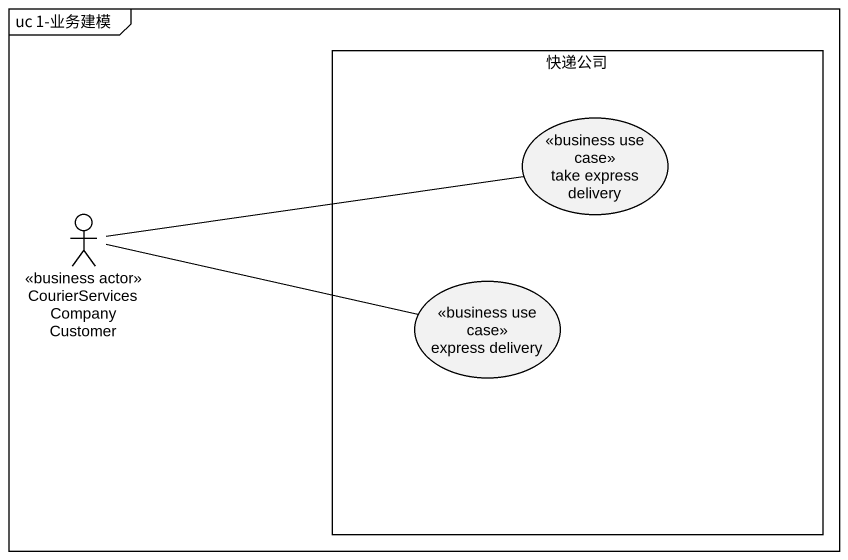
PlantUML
@startuml
mainframe uc 1-业务建模
rectangle 快递公司 {
  usecase "take express delivery" as take_express_delivery <<business use case>>
  usecase "express delivery" as express_delivery <<business use case>>
}
actor "CourierServicesCompanyCustomer" as CourierServicesCompanyCustom <<business actor>>
CourierServicesCompanyCustom -right- take_express_delivery
CourierServicesCompanyCustom -right- express_delivery
@enduml
